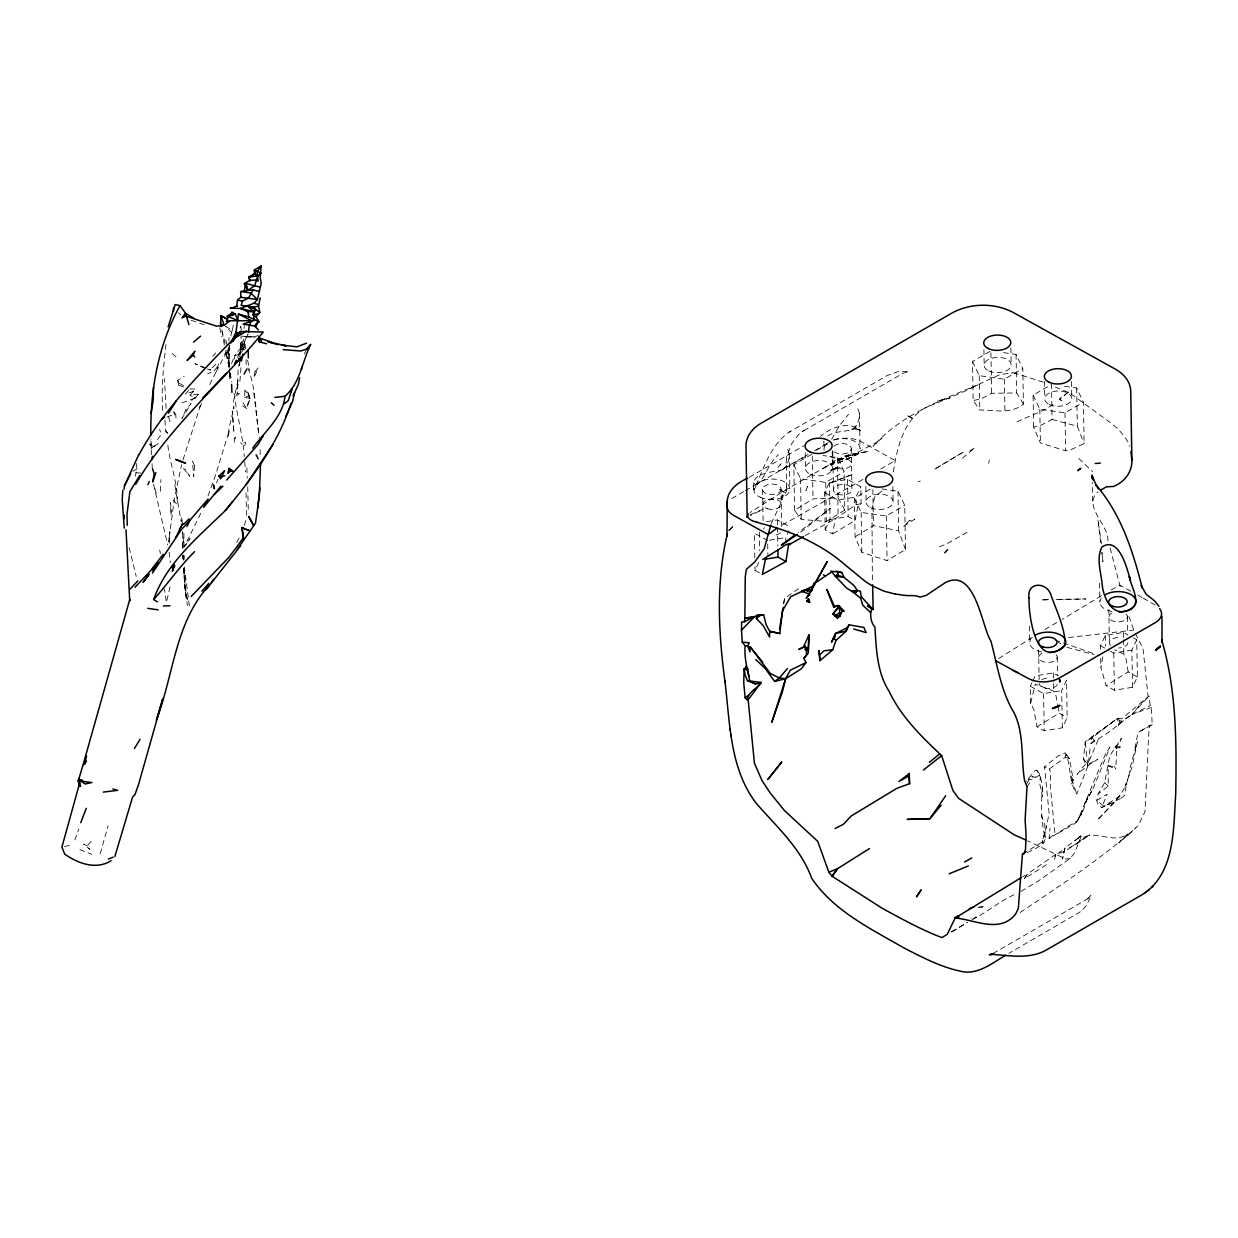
<?xml version="1.0" encoding="UTF-8"?>
<svg xmlns="http://www.w3.org/2000/svg" width="1238" height="1238" viewBox="0 0 1238 1238"><rect width="100%" height="100%" fill="white"/><g stroke="black" fill="none" stroke-linecap="round" stroke-linejoin="round"><path stroke-width="0.75" stroke-dasharray="5 3.75" d="M182.744 546.639L182.682 532.17M1036.686 770.16L1040.106 774.74L1042.381 787.244L1042.334 796.328L1039.827 783.964L1040.338 776.969L1036.686 770.16L1034.813 770.841L1025.729 781.812M184.369 566.88L184.508 587.029L187.464 605.552M234.524 359.02L234.555 355.817L244.505 343.05L245.403 346.779L241.271 352.428M248.234 509.329L247.739 485.497M872.372 579.864L871.985 509.87L874.585 497.134L883.7 489.366M229.076 345.046L229.03 366.448M239.46 360.103L239.352 367.206L239.832 363.415M183.781 558.555L183.843 555.119M246.47 515.348L245.944 489.211M249.271 398.156L250.308 398.141L244.613 397.661L244.861 390.279L247.646 391.688L250.308 398.141L246.702 408.432L242.927 406.172L242.741 402.396L246.702 408.432L249.271 398.156L247.646 391.688M160.46 491.223L160.894 479.617M228.473 349.472L228.829 362.796L229.494 345.634L228.721 351.422L230.191 342.849M1027.432 852.502C1033.715 849.454 1045.816 844.95 1045.12 837.584C1040.972 821.212 1041.127 804.112 1042.381 787.244M228.875 340.976L229.045 337.587M753.818 488.731C749.965 471.895 771.986 472.73 782.416 469.775L808.429 454.779M246.161 359.577L245.929 363.245C256.576 386.148 255.276 412.997 259.346 437.679M1121.102 798.247L1124.63 795.214L1126.58 783.159L1125.497 784.938L1125.419 785.929L1132.259 766.322L1137.397 741.825L1129.783 768.674C1128.762 790.803 1111.6 805.195 1097.348 820.036L1120.065 795.926L1121.102 798.247L1101.572 807.718L1097.441 803.168L1096.791 800.321L1098.199 793.852L1104.652 782.617L1109.759 755.845L1121.396 738.39L1119.059 744.348L1115.469 746.359L1116.877 747.133L1116.057 764.202L1114.432 766.601L1108.103 765.688L1108.273 786.13L1098.199 793.852M239.909 381.258L240.992 367.671M1091.993 790.881L1084.07 805.025L1093.804 786.888L1109.944 747.179L1105.488 753.973L1077.694 820.376L1049.112 838.637L1049.963 828.237M244.01 328.488L244.381 324.65M237.154 393.514L239.429 393.498L235.282 397.197L237.154 393.514L238.036 384.322M165.969 344.535C163.462 367.021 160.986 389.305 162.859 412.022M1083.513 758.848L1087.66 764.434L1097.936 759.219L1088.109 765.424L1085.494 764.109L1083.513 758.848L1085.215 741.763L1117.589 718.334L1121.643 718.829L1149.112 695.911L1150.195 705.614L1151.402 707.424L1152.191 724.818L1138.062 732.277L1134.89 748.681M230.902 335.668L232.28 330.237L225.626 326.43L231.258 332.078M241.627 341.58L240.218 345.588L240.435 353.186L241.085 336.844M787.678 449.425C791.299 455.213 788.018 465.921 782.416 469.775M857.872 408.896C861.323 414.575 858.476 425.253 852.812 429.137C844.641 432.325 834.876 430.623 827.541 436.225M183.889 533.129L183.998 546.531L182.419 531.365M169.266 543.374L169.792 531.644L168.678 541.718L174.31 499.27L181.537 464.823M1080.635 836.006L1078.932 837.321L1080.774 835.913L1084.256 836.934C1097.704 831.008 1113.921 843.852 1127.385 834.103L1128.948 834.288L1138.356 825.39L1144.995 811.617L1148.941 730.389L1149.994 725.53L1152.191 724.818M1130.449 715.409L1108.49 732.463L1090.895 743.589L1091.839 737.136L1117.589 718.334L1119.926 720.965L1121.953 720.887L1132.043 714.372L1150.195 705.614M229.247 347.398L228.272 354.47L227.158 352.041L228.334 348.837M988.76 463.399L989.208 460.196M783.747 603.819L784.505 598.418L797.876 589.087L800.584 588.948M861.106 503.804L856.092 504.64L835.279 518.737L832.601 533.949L825.204 529.849L824.585 492.647L829.445 482.34L847.55 479.385L860.812 486.751L861.106 503.804L857.81 506.28L855.071 520.409L832.601 533.949M136.18 463.322L137 468.877L135.221 476.259M1090.044 748.882L1088.109 765.424L1076.781 794.1C1068.471 781.828 1071.52 766.152 1065.345 752.859L1058.242 755.876L1044.547 766.833L1049.097 813.026L1046.714 825.901L1041.994 842.18L1025.683 852.131M893.341 471.74C897.024 449.023 902.765 421.585 923.966 408.555C941.901 400.462 960.193 394.024 977.772 384.925C940.246 400.168 900.846 415.318 872.991 446.253L881.967 438.02L876.736 442.446L851.636 455.46L857.547 453.325L843.217 456.76L785.341 490.124L750.027 512.563M169.993 586.843L166.434 602.411L164.36 588.979M240.435 353.186L241.936 344.164L239.801 356.559M783.608 603.773L784.505 598.418L787.6 597.567M1133.435 637.957L1136.747 639.798L1137.366 676.985L1132.522 687.291L1114.401 690.247L1106.138 685.666L1100.876 667.39L1102.795 656.821L1097.502 654.948M1107.917 540.944C1109 524.742 1082.012 506.125 1098.106 491.687M233.332 325.161L232.28 330.237M1065.067 847.829L1062.483 859.079L1065.067 847.829L1081.269 836.006L1074.739 852.611L1070.174 858.445L1038.45 880.868L1020.623 891.623M183.719 386.921L178.52 385.25L178.999 383.161L177.715 380.283L184.199 376.337M1062.328 727.82L1061.693 690.634L1066.552 680.312L1067.187 717.514L1062.328 727.82L1044.207 730.776L1036.995 726.783L1033.947 709.838L1030.604 703.37L1035.308 684.088L1053.6 691.129L1056.014 695.864L1057.639 704.608M209.748 384.538L216.108 371.74L218.863 363.399L215.118 364.668L212.008 368.104M1042.551 841.206L1043.495 842.908L1042.551 841.206L1046.714 825.901M100.263 853.663L108.031 825.792M245.403 346.779L242.787 349.147L244.505 343.05L238.81 353.882L248.033 333.997L246.842 336.628L243.607 336.38M1042.845 842.892L1044.083 842.691L1041.994 842.18L1043.015 842.289M786.594 486.828L786.687 490.774L785.078 493.266L778.609 488.793L785.975 492.879L783.066 496.02L781.905 501.081L771.305 523.349M183.023 459.762L200.51 405.306L199.024 408.231L201.717 403.356M244.366 525.407L246.393 518.521M224.759 354.718L226.353 349.673M240.079 361.527L238.145 367.578L237.588 385.714L237.077 388.732L237.913 380.716L233.363 402.164L233.765 408.664L233.92 407.395L228.968 428.394L228.21 436.952L229.339 430.329L214.963 477.017L207.674 496.856M1087.506 797.674L1082.925 811.339L1076.224 822.62L1057.639 833.545M1090.895 743.589L1094.299 740.324L1098.199 739.69L1087.66 764.434L1085.215 741.763L1091.56 738.158L1117.589 718.334L1118.471 725.189L1119.926 720.965M74.884 839.968L78.83 828.872M1026.658 783.979L1030.109 777.449L1028.36 779.29L1031.873 779.785L1040.106 774.74M231.568 363.601L234.555 355.817L240.234 353.851M1071.613 784.01L1073.238 780.126L1069.508 758.724L1065.345 752.859L1065.701 757.052L1049.159 769.092L1044.547 766.833M200.742 513.368L184.957 545.509M216.48 482.944L218.027 479.431M759.42 572.807L755.025 570.378L759.064 561.789M785.851 542.786L785.774 537.586L789.008 530.7M825.204 529.849L830.064 519.542L829.445 482.34M856.092 504.64L855.953 497.057L860.812 486.751M1030.604 703.37L1030.325 686.223L1031.935 682.788M1032.755 681.07L1035.185 675.917L1053.29 672.961L1058.273 675.716M1100.582 649.316L1100.52 645.694L1105.364 635.388L1123.485 632.432L1126.797 634.274M1132.522 687.291L1131.888 650.105L1136.747 639.798M216.108 371.74L229.695 346.501M238.81 355.089L240.451 351.669M304.3 353.929L306.42 349.766M236.706 542.461L240.203 535.667M831.673 439.273L839.596 425.439L848.556 414.204M1114.958 747.21L1116.583 748.464L1116.877 747.133M242.787 349.147L245.898 343.591L237.402 357.318M729.228 529.632L728.826 530.297L733.732 525.933L728.811 530.437L731.194 527.744M1046.42 864.697L1024.383 878.717L1027.602 873.811L1055.612 854.437L1064.99 851.264L1089.626 834.752M786.61 487.71L786.378 456.884L792.041 443.158L798.355 434.848L804.406 430.128L801.497 432.016L902.75 373.427L909.063 371.431L897.906 371.694L887.275 375.485L789.179 432.124C769.943 445.371 763.459 469.635 753.927 489.66L757.687 483.919L756.728 484.832C766.013 476.707 768.674 462.919 778.362 454.717M1024.383 878.717L1027.602 873.811L1022.665 876.783M157.566 439.567L161.234 434.244L159.625 429.261M1027.014 786.842L1031.873 779.785M184.153 547.057L190.064 538.515L185.174 545.618M1125.93 784.072L1126.58 783.159M1020.205 912.468C1056.989 887.785 1094.346 863.149 1128.189 834.629M856.294 425.965L852.812 429.137L854.839 428.193L853.446 428.75L859.358 429.725L857.191 428.704L860.689 430.607C848.138 420.363 831.41 427.373 820.361 436.256M198.219 394.318L195.372 398.094L191.766 400.261L198.219 394.318L190.033 395.077L195.619 389.088L189.801 388.918L193.252 391.456L185.437 394.133L188.718 390.218M1118.471 725.189L1121.953 720.887L1121.643 718.829M1085.494 764.109L1077.168 774.261L1088.109 765.424M217.346 366.928L213.524 371.555L207.659 373.659M1151.402 707.424L1132.043 714.372L1143.479 700.816M87.279 845.91L83.58 844.053L89.755 849.33L87.279 845.91L93.082 839.07M777.975 467.422L782.122 462.594L780.017 465.055M729.182 529.957L733.732 525.933M1132.043 714.372L1149.112 695.911M758.832 483.284L757.099 484.398L760.271 481.768M212.642 356.188L215.783 352.892M1127.385 834.103L1118.781 843.001L1135.834 827.897M1127.369 835.758L1128.948 834.288M962.468 458.199L975.064 447.645L969.091 451.282M1069.462 847.566L1076.24 844.223L1084.256 836.934M1049.112 838.637L1054.977 833.545L1050.319 786.409L1050.397 771.336L1049.159 769.092M800.615 532.247L830.744 508.122L798.324 532.417M1074.878 840.648L1080.774 835.913M1068.425 392.09L1059.295 399.286L1063.148 401.174L1059.295 399.286L1068.425 392.09L1109.434 421.926L1118.44 429.215L1125.172 437.618A49.272 41.086 -3.4 0 1 1126.363 439.366A48.267 37.279 1.1 0 1 1128.669 443.421L1129.505 446.113M1076.24 844.223L1089.223 835.108M881.827 488.902L897.999 491.176L904.746 505.336L905.489 549.486L887.073 560.597L861.834 552.303L855.071 536.828L854.421 498.28L872.836 487.648M1057.67 853.508L1064.726 848.68M998.633 658.585L1032.879 637.013M1036.995 726.783L1059.233 713.103L1067.187 717.514M151.206 448.249L158.495 443.514L151.206 448.249L150.943 438.995M1120.065 795.926L1101.572 807.718L1107.236 794.115L1096.791 800.321L1103.012 805.629L1111.461 803.586M844.78 510.01L838.08 497.893L812.995 498.899L794.579 510.288L801.234 519.48L826.365 521.477L844.78 510.01L844.13 471.724L837.399 457.549L823.022 455.538M1137.366 676.985L1128.174 671.878L1106.138 685.666M1044.887 629.446L1060.749 620.238M1140.925 730.946L1150.35 725.019M952.084 931.719L967.172 922.542M972.093 919.648C987.831 911.88 1001.155 899.902 1017.404 893.294M905.489 549.486L898.664 530.793L873.486 525.639L855.071 536.828M258.386 335.018L255.152 336.999L242.431 337.015M951.604 931.905L967.389 922.434M973.408 918.782L976.411 916.956L971.041 918.209M132.93 471.338L137 468.877M1101.371 595.757L1062.374 619.325M1111.12 589.953L1119.926 585.172L1131.223 591.439M862.963 479.446L779.816 526.444M880.729 469.001L895.182 460.505L861.354 441.749A22.563 12.767 -1 0 0 832.462 440.635M816.337 450.214L827.402 443.808L824.74 443.823L823.874 441.455L824.013 448.218M749.392 477.218L803.849 445.788M743.636 491.656L733.732 497.366A22.563 12.767 -1 0 0 731.194 499.1M745.276 490.697L807.996 454.485M814.589 450.678L827.789 443.065M794.579 510.288L793.806 464.668L812.236 454.021M1003.492 352.629L1016.058 354.408L1022.805 368.568L1023.408 404.145C1010.564 414.513 994.733 409.964 979.8 410.041L973.145 400.508L972.48 361.511L990.911 350.865M793.806 464.668L800.553 478.827L825.715 482.356L844.13 471.724M972.48 361.511L979.227 375.671L1004.389 379.199L1022.805 368.568M1033.637 427.095L1033.096 395.123L1051.511 384.492L1052.099 419.434L1041.297 425.067L1033.637 427.095L1040.4 442.956L1065.624 450.787L1070.839 449.688L1084.117 443.606L1083.42 402.18L1076.673 388.02L1062.297 386.008M854.421 498.28L861.168 512.439L886.315 515.967L904.746 505.336M1033.096 395.123L1039.827 409.283L1064.99 412.811L1083.42 402.18M993.077 953.477L1088.79 898.215L1086.933 899.453L1091.452 894.718L1086.577 905.318L1081.114 911.354L1008.831 953.353M789.179 432.124L790.401 431.428M967.095 532.34L946.73 543.884L938.017 547.366M750.166 514.668L762.918 509.329L750.336 515.72M805.211 535.621L835.279 518.737M951.48 931.874L954.838 930.001M1023.408 404.145L1016.708 392.941L991.623 393.297L981.115 398.946L973.145 400.508M1052.904 404.486C1041.375 412.579 1028.128 416.107 1015.825 422.468M970.793 387.958L1000.087 374.557L1012.653 372.901M244.613 397.661L249.395 395.34L244.861 390.279M851.651 429.632L853.245 428.921M785.078 493.266L785.975 492.879M757.656 484.104L755.443 484.662L753.679 482.758M166.913 417.067L175.719 413.724L176.013 418.289L173.707 411.712L175.719 413.724M182.156 402.783L195.372 398.094L190.033 395.077M1125.497 784.938L1126.735 784.505M836.764 467.979L829.445 470.672L839.565 467.299M835.867 468.072L829.445 470.672L839.457 468.01M1116.181 748.417L1120.204 747.087L1119.059 744.348M835.82 468.397L832.447 469.279L836.733 468.119M918.147 481.69L920.391 481.056M64.515 846.544L70.891 844.981M824.585 492.647L837.847 500.013L855.953 497.057M766.492 521.693L777.371 519.914L790.618 527.264M830.064 519.542L848.185 516.586L855.071 520.409M769.463 540.232L785.774 537.586M1110.455 651.219L1113.767 653.06L1131.888 650.105M1030.325 686.223L1043.588 693.574L1061.693 690.634M1070.174 858.445L1065.856 859.11L1027.617 840.85M978.035 907.64L984.953 906.758L979.568 906.773M1068.611 637.508L1133.699 630.096M1048.586 599.641L1041.019 599.919L1048.509 599.765M1056.153 599.362L1085.943 598.975L1055.999 599.61M244.056 442.678L245.851 442.631L244.459 446.253L240.776 442.724M140.761 473.086L133.178 472.467M246.842 336.628L255.152 336.999L238.934 335.993M1035.618 777.124L1031.811 776.752L1034.891 777.154M243.252 349.611L244.985 349.859M1115.469 746.359L1120.204 747.087M1052.099 419.434L1077.323 426.228L1084.117 443.606M1066.955 647.304L1093.881 654.608M207.334 368.955L210.831 369.961L207.319 368.568M1068.054 392.291L1054.699 386.767M191.225 320.317L206.39 325.486M1128.174 671.878L1125.93 658.245L1123.856 654.283L1114.804 649.78M1055.085 640.046L1095.738 654.329M79.913 849.624L91.829 854.344M205.554 367.856L194.985 363.678L203.821 367.949M1043.294 382.186L1014.804 373.118M912.514 418.104L906.231 415.117L912.05 418.351M149.225 444.488L156.236 447.537M1065.701 757.052L1069.508 758.724M1108.103 765.688L1115.964 769.278L1114.432 766.601M178.999 383.161L185.607 386.782M1137.676 595.014L1142.953 598.062A39.245 22.207 -0.9 0 0 1145.552 599.672M1100.52 645.694L1108.799 650.306M767.653 540.526L754.391 533.176L754.824 559.22M1155.162 605.057L1140.894 596.793M1057.871 642.042L1060.904 643.791M172.19 353.511L178.551 359.035M1078.793 458.462L1092.566 471.632M1104.652 782.617L1108.273 786.13M178.442 312.61L180.918 315.025M173.305 499.966L177.034 504.64C178.814 484.646 169.792 464.56 167.764 444.349M183.534 468.413L189.6 476.228L185.514 468.985M1091.839 737.136L1094.299 740.324M1044.238 835.696L1045.646 837.631M167.672 433.269L165.675 430.499L164.793 418.521M167.548 433.145L165.675 430.499L166.465 435.699M1073.238 780.126L1070.684 775.715L1076.781 794.1M227.158 352.041L228.736 354.857M258.216 459.515L254.78 453.247L257.272 455.661L258.479 459.267M1135.308 633.423L1143.014 648.464L1148.059 696.174M1133.59 629.415L1127.849 613.708M1041.235 814.96L1044.795 824.709L1045.12 837.584M168.538 416.989L170.225 422.003M1110.161 548.094L1120.73 588.715M156.267 493.157L153.636 484.553L167.718 545.045M225.177 343.313L221.153 327.637M225.734 339.939L227.003 344.721M129.201 547.676L136.211 576.335M243.298 339.026L245.789 348.946M182.574 555.413L183.75 560.272M229.123 367.268L225.718 351.793M247.615 360.304L249.767 370.441M241.395 330.066L240.636 326.476L241.101 329.819M228.906 366.974L225.904 350.091M174.852 485.048L181.166 521.802M1057.948 706.31L1059.233 713.103M230.144 372.793L231.862 381.985M224.279 345.046L221.772 328.689M219.807 327.714L221.401 336.643M233.997 393.328C236.737 414.606 242.942 435.188 244.257 456.59M189.399 605.908L184.555 568.846M159.748 550.074L160.336 553.587M177.715 380.283L178.52 385.25M786.687 490.774L786.641 490.449A14.856 2.476 -28.8 0 0 785.341 490.124M185.87 590.743L184.183 567.267M229.262 368.661L230.485 378.07L229.989 372.39M183.92 568.737L184.632 574.262M253.805 392.848L258.494 431.985M182.249 522.575L181.599 517.205L181.862 520.78M1100.644 542.646L1097.936 519.728L1101.464 543.668M1101.774 552.21L1102.919 561.758L1102.191 552.721M169.173 552.148L170.38 562.64M166.109 408.447L164.391 378.519M186.118 597.165L183.518 569.511M229.355 364.839L228.86 359.159L229.726 379.246L229.432 373.752M183.472 567.963L184.772 585.156L187.588 601.374L184.772 585.156L183.564 568.412M244.753 461.728L245.511 471.879M151.407 454.717L150.881 438.809M152.042 463.708L152.243 467.546M246.857 467.67L247.275 478.147M260.057 449.626L260.382 458.106M183.069 559.236L182.976 555.63L183.085 559.189M1092.674 501.173L1092.349 482.356M182.853 548.233L182.744 542.755L182.822 548.078M859.451 413.244L860.054 448.326M789.256 453.773L789.859 488.84M786.176 462.145L786.192 463.306M1127.447 616.601L1127.756 635.202M1123.485 632.432L1123.578 637.895M1123.609 639.721L1123.856 654.283M1113.767 653.06L1114.401 690.247M1108.815 609.375L1109.387 642.847M1105.364 635.388L1105.549 646.128M1099.576 583.175L1099.901 602.256M1100.721 658.353L1100.876 667.39M1076.673 388.02L1077.323 426.228M1071.504 381.536L1071.783 398.28M1064.99 412.811L1065.624 450.787M1057.252 657.13L1057.562 675.731M1053.29 672.961L1053.445 682.045M1053.476 683.871L1053.6 691.129M1044.485 381.397L1044.764 398.141M1039.827 409.283L1040.4 442.956M1043.588 693.574L1044.207 730.776M1038.62 649.904L1039.131 679.662M1029.428 625.979L1029.707 642.785M1016.058 354.408L1016.708 392.941M1010.889 347.924L1011.167 364.653M1004.389 379.199L1004.931 411.62M990.942 352.799L991.623 393.297M983.916 349.642L984.164 364.529M979.227 375.671L979.8 410.041M897.999 491.176L898.664 530.793M892.861 486.549L893.109 501.436M886.315 515.967L887.073 560.597M872.867 489.552L873.486 525.639M865.842 486.41L866.105 501.297M861.168 512.439L861.834 552.303M851.264 448.682L851.945 489.598A9.254 5.231 -1 0 1 838.08 494.287A9.254 5.231 -1 0 1 838.08 485.219A9.254 5.231 -1 0 1 851.945 489.598M847.55 479.385L848.185 516.586M837.399 457.549L838.08 497.893M837.847 500.013L838.126 516.556M832.787 450.756L833.453 489.799M832.215 451.081L832.509 467.809M825.715 482.356L826.365 521.477M812.267 455.894L812.995 498.899M805.242 452.799L805.489 467.67M800.553 478.827L801.234 519.48M781.07 489.196A9.254 5.231 -1 0 1 767.189 493.9A9.254 5.231 -1 0 1 767.189 484.832A9.254 5.231 -1 0 1 781.07 489.196L781.689 526.398M777.371 519.914L777.464 525.5M777.495 527.357L777.804 545.958M767.715 543.993L767.916 556.094M762.577 489.412L763.103 521.028M759.405 532.17L759.714 550.771M754.963 566.648L755.025 570.378M182.93 555.15L182.992 558.694M184.075 555.785L184.106 559.499M1012.73 372.824A50.696 21.711 -23.7 0 1 1014.881 373.04M833.994 446.253A9.254 5.231 -1 0 1 848.556 444.999A9.254 5.231 -1 0 1 846.637 453.263A9.254 5.231 -1 0 1 833.081 450.245M833.654 439.83A18.044 10.213 -1 0 1 857.253 443.127A18.044 10.213 -1 0 1 852.936 456.791A18.044 10.213 -1 0 1 828.624 455.785M824.106 450.276A18.044 10.213 -1 0 1 828.021 442.492M1056.014 654.531A9.254 5.231 -1 0 1 1052.625 661.711A9.254 5.231 -1 0 1 1039.982 659.947A9.254 5.231 -1 0 1 1043.371 652.751M1041.762 652.055A18.044 10.213 -1 0 1 1031.006 638.746M1126.209 614.002A9.254 5.231 -1 0 1 1123.5 620.934A9.254 5.231 -1 0 1 1111.105 620.161A9.254 5.231 -1 0 1 1111.647 613.089M1111.956 611.541A18.044 10.213 -1 0 1 1101.201 598.217M1127.88 642.646A9.254 5.231 -1 0 1 1118.626 647.985M1110.625 645.462A9.254 5.231 -1 0 1 1111.291 639.644A9.254 5.231 -1 0 1 1121.024 637.663M780.513 532.742A9.254 5.231 -1 0 1 772.512 535.466M763.567 528.966A9.254 5.231 -1 0 1 764.496 527.697M1057.376 684.521A9.254 5.231 -1 0 1 1047.224 688.483A9.254 5.231 -1 0 1 1039.193 683.376M1041.901 679.647A9.254 5.231 -1 0 1 1048.431 678.037M1055.612 854.437L1054.497 859.884L1055.612 854.437M194.567 465.736L193.67 476.754L192.478 461.325L194.567 465.736M171.494 509.948L170.983 515.565L170.349 502.628L171.494 509.948M242.725 340.976L241.472 349.255L242.725 340.976M255.013 371.663L253.867 377.884L258.324 367.81L255.013 371.663M235.235 437.324L234.292 442.415L233.58 439.629L235.235 437.324M782.571 494.921L780.729 500.616L782.571 494.921M1082.445 810.921L1080.913 815.579L1076.224 822.62L1082.445 810.921M807.594 486.41L805.892 490.712L807.594 486.41M185.979 409.577L181.909 418.537L191.116 403.542L185.979 409.577M909.265 520.749L903.322 526.537L914.928 519.032L909.265 520.749M963.319 452.102L934.009 469.527L963.319 452.102M828.64 465.132L821.723 469.156L852.332 454.238L828.64 465.132M858.739 453.572L836.362 463.941L858.739 453.572M851.992 474.572L828.377 483.764L851.992 474.572M849.175 454.454L843.217 456.76L868.581 451.328L849.175 454.454M944.145 399.518L936.686 401.298L949.747 398.203L944.145 399.518M855.21 428.286L853.88 428.41L856.278 428.534L855.133 428.348M233.843 431.505L232.249 411.031L233.843 431.505M1049.251 404.486A13.541 7.66 -1 0 0 1071.504 400.06A13.541 7.66 -1 0 0 1054.002 391.425A13.541 7.66 -1 0 0 1049.251 404.486M870.577 507.642A13.541 7.66 -1 0 0 892.83 503.201A13.541 7.66 -1 0 0 875.328 494.581A13.541 7.66 -1 0 0 870.577 507.642M988.651 370.858A13.541 7.66 -1 0 0 1010.904 366.433A13.541 7.66 -1 0 0 993.387 357.813A13.541 7.66 -1 0 0 988.651 370.858M809.977 474.015A13.541 7.66 -1 0 0 832.23 469.589A13.541 7.66 -1 0 0 814.712 460.969A13.541 7.66 -1 0 0 809.977 474.015M837.631 468.243A9.254 5.231 -1 0 0 851.512 463.554A9.254 5.231 -1 0 0 837.631 459.174A9.254 5.231 -1 0 0 837.631 468.243M767.452 508.772A9.254 5.231 -1 0 0 781.317 504.083A9.254 5.231 -1 0 0 767.452 499.703A9.254 5.231 -1 0 0 767.452 508.772M760.178 497.243A18.044 10.213 -1 0 0 789.581 490.913A18.044 10.213 -1 0 0 765.703 479.771A18.044 10.213 -1 0 0 760.178 497.243"/><path stroke-width="1.5" d="M259.423 291.394L253.125 289.971L247.925 290.296L244.165 283.641L249.782 280.299L255.724 280.036L258.123 281.057L257.643 276.089L254.502 273.815L254.347 269.977L261.125 266.046L260.181 277.745L261.249 283.239L257.442 299.503L253.976 303.233L240.543 308.479L230.144 308.107L232.079 308.014M805.334 646.251L798.742 649.455L805.334 646.251L806.48 650.708L806.495 654.871L803.926 658.353L805.969 662.624L801.466 668.752L785.635 678.703L779.352 677.96L770.361 673.518L750.027 646.669L749.98 651.915L747.644 646.05L749.207 642.754L742.289 642.151L741.469 630.173L754.731 616.493M839.813 616.23L839.24 606.233L833.066 613.847L834.83 615.812L839.813 616.23L842.242 611.247L839.24 606.233L833.066 613.847L837.337 618.443L839.813 616.23L833.066 613.847M124.079 518.768L124.125 515.008M150.835 435.296C150.169 390.62 158.046 344.938 180.036 305.585L175.192 304.579L168.151 326.863M260.568 463.198L259.299 496.484L255.477 523.179L237.17 549.502M742.289 642.151L745.168 645.818C744.023 658.198 747.551 669.433 749.841 681.24L755.629 683.964L761.184 682.494L748.154 699.795L754.437 763.181L762.113 780.76L770.191 792.924L784.335 810.426L817.73 841.376L828.872 872.295L832.261 876.349L882.57 908.506C901.682 918.859 921.474 929.877 941.917 937.584L947.225 934.396L955.132 918.008L1021.025 877.773M153.497 387.107L153.218 399.92L151.144 413.213M808.925 634.97L808.321 648.944L804.994 649.3L806.48 650.708L808.321 648.944L803.818 646.236L808.925 634.97L808.321 653.014L803.926 658.353M122.81 490.294L122.237 499.595L124.233 528.1M748.464 513.956L747.179 517.314L745.988 445.726C746.034 436.039 752.905 427.915 760.983 423.303L952.409 312.781C970.731 303.001 993.959 302.706 1012.483 312.084L1115.577 369.264C1123.671 373.721 1130.619 381.722 1130.743 391.363L1131.872 460.18C1132.321 472.08 1124.212 482.34 1113.38 486.488L1106.54 486.797L1100.783 490M252.722 448.171C264.359 431.985 282.821 416.958 284.988 396.253C300.23 383.192 302.211 361.434 310.738 344.334L307.132 348.389M257.303 319.899L259.021 321.818L255.987 316.804L259.81 312.394L255.632 309.608L253.558 311.574L253.171 314.653L254.533 320.286L243.112 324.108L254.641 326.012L259.021 321.818L248.792 316.974L238.485 314.019L235.932 332.388L237.139 335.869L235.174 337.015L240.528 331.444L263.245 332.063C221.679 383.3 169.389 426.522 135.731 484.166M220.844 325.919L220.766 315.644L227.452 319.203L220.766 315.644L223.645 323.598M257.674 508.245L259.872 487.973M757.037 614.868L763.66 614.946L766.136 624.788L769.68 631.303L769.587 637.028L763.212 625.67L756.403 618.505L756.65 615.797M1025.683 852.131L1022.418 854.112L1018.301 908.537L1015.47 914.34C1000.227 932.787 977.246 920.964 958.583 918.41L955.132 918.008M779.801 633.516L769.68 631.303L779.801 633.516L782.416 610.922L790.68 596.731L813.552 585.853L827.263 561.448L811.292 590.541L806.836 591.021L812.391 589.319L806.217 598.372L809.343 594.101L801.667 591.176M240.837 297.29L240.667 291.549L250.68 292.957L257.442 299.503L240.837 297.29L237.479 300.076L236.69 306.297L237.448 305.662L233.425 307.426M124.048 489.196L124.496 485.698L138.656 454.872M783.252 607.425L779.507 629.183M765.749 557.765L762.345 574.447L785.929 561.51L788.498 544.999C794.997 541.486 783.406 544.983 782.726 546.902L762.732 559.468M727.016 536.209L727.201 501.947C727.449 490.171 737.91 482.449 747.737 478.178M748.99 676.304L747.303 669.773L745.044 668.628L745.88 666.183M908.909 775.994L909.311 773.487L898.958 781.488L908.909 775.994L909.574 783.7L896.838 788.358L851.063 816.09L843.403 824.276L835.108 828.516M245.078 286.195L244.288 291.085L247.925 290.296L254.626 285.854L260.243 286.984M79.727 782.818L61.9 847.132L64.763 854.158C78.071 863.567 96.146 870.128 111.126 860.72M853.647 628.966L866.12 632.618L863.954 627.465L849.129 624.85L846.823 627.929L846.204 631.179L835.96 640.386L832.71 649.78L820.067 660.612L818.906 650.646L820.067 660.612M770.856 524.958L764.217 548.759L754.809 561.913L746.421 569.263L745.261 576.691L744.843 618.381L744.487 621.755L741.624 622.049L741.469 630.173M299.642 377.822L298.281 384.678L293.035 396.005M260.228 297.894L258.525 306.219L259.81 312.394M813.552 585.853L814.295 582.51M151.732 459.561L152.475 456.249M871.784 608.462C869.68 614.713 870.624 622.095 874.879 627.171C876.427 649.254 876.829 672.249 889.286 691.593C901.016 716.678 922.14 737.291 941.654 755.613L952.904 790.525L958.645 798.371L1014.201 834.814L1025.869 839.998M301.376 369.481L302.087 366.278M241.395 360.97L242.958 354.022M86.552 756.031L84.633 764.233L86.443 761.153M294.644 392.663L292.447 401.979L285.576 416.819M835.96 640.386L834.319 638.885L835.65 633.438L846.823 627.929M82.807 765.78L129.804 599.316L129.727 601.018L126.013 529.756M248.451 332.434L249.256 325.548L251.5 320.719L238.485 314.019M229.2 468.366L227.807 473.442L230.299 471.26L233.193 471.322L229.2 468.366L230.299 471.26M291.085 403.093C278.132 443.529 252.227 478.208 225.378 510.505C198.266 537.075 166.681 562.516 153.682 599.501L157.412 601.885M837.956 607.193L838.42 605.521L844.285 611.108L842.242 611.247L838.42 605.521L833.716 607.053L826.876 589.551L834.536 606.419M813.459 584.429L811.896 589.69L808.507 593.977L809.698 595.37L809.343 594.101M78.845 779.971L85.252 783.979L91.875 782.555L83.565 781.472L81.228 779.631L78.288 780.776L78.845 779.971L80.625 786.362L79.155 785.882L78.288 780.776L82.683 766.105M253.125 289.971L248.467 298.033L242.462 301.128L241.178 305.368L253.821 307.039L258.525 306.219L258.262 304.517L253.976 303.233M114.886 856.51L132.636 796.823L134.88 794.858L138.455 784.815L162.751 698.975L156.313 720.454M156.87 718.69C173.722 674.106 175.409 621.801 209.16 585.419M727.325 533.934C715.858 582.293 718.396 633.191 725.05 682.123M230.81 343.05L235.932 332.388L241.116 333.084M155.833 472.622L152.707 482L154.224 473.984L152.444 468.614M292.091 389.243L288.191 400.741L284.446 403.743M174.481 565.255L172.392 571.089L174.481 565.255L171.711 567.592L174.821 566.385M748.154 699.795C744.889 695.137 758.662 686.796 761.184 682.494L747.489 680.683L745.044 674.849L744.348 668.953M80.733 822.713L86.289 808.306M78.288 780.776L79.449 778.006M257.256 323.18L255.848 326.538L254.641 326.012L256.854 323.01M193.19 355.198L194.892 351.205L187.093 360.49L193.19 355.198L194.784 357.055M147.879 484.708L149.272 481.551M806.48 650.708L807.718 648.929M835.65 633.438L831.611 642.073L835.65 633.438L846.204 631.179L849.129 624.85M234.74 363.632L236.381 360.212M255.987 316.804L253.171 314.653L255.632 309.608L253.821 307.039M186.845 526.506L189.878 520.347L208.092 499.053L203.605 507.363L220.89 486.194M175.734 537.555L182.713 523.535L179.495 529.554M124.496 485.698L130.686 473.845M244.134 374.124L246.873 368.955M957.578 918.008L958.846 915.64L955.024 917.668M138.996 454.656C164.654 407.364 203.899 370.038 240.528 331.444M263.4 435.513L257.906 444.705L226.678 480.019M272.994 444.38L245.944 484.925M134.416 748.557L140.049 739.272M1160.037 646.917L1155.472 650.151L1160.393 646.313M139.724 475.624L129.897 491.532L126.972 514.42L127.266 525.299M168.538 413.121L176.369 400.679M232.698 341.781L236.706 335.513M152.46 573.07L181.011 530.127L189.878 520.347M945.677 795.755L929.862 818.767L907.392 819.386L929.862 818.767L941.081 805.242M832.261 876.349L837.569 868.643L869.463 848.572M261.125 266.046L257.164 271.633L257.643 276.089L254.626 285.854L246.068 283.285L247.925 290.296L240.667 291.549M246.424 529.632L250.107 530.839L241.998 527.589L243.112 538.159L235.499 548.62L228.736 557.533L191.178 596.484M211.327 582.448L213.478 579.492M152.15 570.749L158 562.733M240.683 545.633L205.926 589.861M147.895 575.933L143.02 582.402L149.411 574.107M832.137 875.808L837.569 868.643L828.872 872.295M163.23 554.299L149.488 571.941L134.973 587.276M153.682 599.501C167.764 583.841 179.572 566.54 194.552 551.684M957.887 918.317L958.754 917.219M225.378 510.505L232.574 501.483M990.756 954.529L992.071 954.08L989.317 954.746L993.897 954.189L991.158 954.297C1009.697 955.504 1029.908 959.651 1046.915 949.67L1142.643 894.409C1175.419 873.053 1173.299 828.686 1175.713 794.162C1176.595 742.8 1176.533 690.355 1161.878 640.665L1162.234 642.429L1161.987 639.798M806.681 601.235L808.569 599.022L809.745 602.148L806.681 601.235L809.745 602.148M787.399 668.582L779.352 677.96L774.663 681.442L765.316 668.613L755.861 659.606M201.902 591.238L208.742 583.377M944.795 552.844L947.612 549.672M812.391 589.319L811.292 590.541L810.302 589.319L802.038 590.758M202.583 398.172L226.399 373.195M129.773 589.412L137.805 580.901M1160.362 646.112L1158.01 648.526M831.008 570.873L835.526 576.475L838.265 573.689L835.526 576.475L846.807 588.236L853.353 592.213L857.346 590.572L860.425 591.238L861.168 596.608L873.1 609.591L872.635 584.738M941.654 755.613L923.347 770.113M183.626 524.339L189.12 518.815M1157.994 648.418L1159.96 646.437M214.159 494.674L222.933 486.163M819.912 654.747L823.997 650.77L832.71 649.78M218.94 476.026L224.604 470.703L220.658 478.858L218.94 476.026L222.206 476.661L224.774 475.748M747.938 669.17L745.709 668.381L746.622 668.133L747.938 669.17L747.303 669.773L745.044 668.628M221.045 326.584L223.505 324.325M1149.22 889.689L1145.196 892.784M1151.572 887.584L1153.089 886.238M807.3 649.857L808.321 648.944L804.994 648.016M193.546 342.152L200.556 336.163M756.403 618.505L759.467 615.905M929.351 762.314L938.868 754.515M251.5 320.719L229.943 320.735L224.295 325.315L216.542 326.167L185.623 316.03L181.971 317.98L185.514 313.214L180.036 305.585M250.447 277.033L254.502 273.815L248.853 276.91L249.999 281.088M816.415 582.169L832.493 571.368L841.809 572.575L843.976 577.31L854.034 585.574L857.346 590.572L853.74 592.043L851.249 590.851L857.346 590.572M795.229 534.739L781.348 545.153L797.411 534.398M746.947 699.795L745.137 697.737L748.665 695.261M834.83 615.812L839.844 612.624M776.628 528.425L768.179 534.537L733.732 515.426A22.563 12.767 -1 0 1 727.201 505.352M161.636 419.063L164.654 417.221M971.845 857.888L964.634 861.988M233.858 338.639L246.625 330.995M1005.535 955.256C991.901 963.381 976.782 975.915 959.62 971.01C940.044 966.708 922.093 957.206 904.344 948.184C871.057 928.949 833.7 911.044 811.679 878.253C800.785 848.138 776.768 826.891 756.325 803.385C729.461 768.427 730.08 722.342 724.849 680.621M788.498 544.999L803.539 536.549M231.506 313.694L226.894 316.154L237.99 320.503L235.328 314.158L231.846 312.038L231.026 314.591L235.328 314.158L228.566 316.371L226.322 321.71L229.943 320.735M1052.47 708.616L1059.743 705.412L1052.439 708.43M744.487 621.755L753.88 616.942L744.843 618.381M1053.399 708.476L1059.743 705.412L1056.339 707.084M802.116 591.872L807.331 589.443M949.144 873.78L968.333 865.966M969.369 908.754L974.182 906.804M108.387 859.095L113.2 857.176M805.969 662.624L790.308 670.16L785.635 678.703L771.738 722.388L782.493 691.531L785.635 678.703L774.663 681.442M833.716 607.053L838.42 605.521M1053.337 708.012L1056.741 706.867M308.587 348.42L300.648 351.019L283.208 349.611M745.493 668.505L746.622 668.133M235.932 361.79L240.234 360.506L240.234 357.178M306.529 343.174L296.919 346.841L281.985 345.123M253.171 314.653L259.036 313.647M744.719 618.211L763.66 614.946M765.316 559.174L777.99 557.115L785.929 561.51M103.28 792.103L117.734 790.324L112.844 788.962M274.851 397.413L284.988 396.253M833.128 639.009L834.319 638.885M1095.305 463.507L1100.319 463.074M870.515 612.485L862.685 605.088L860.673 598.202L852.812 591.95L855.984 592.6L853.74 592.043L855.953 592.538L855.721 591.779M253.558 311.574L240.543 308.479L247.987 311.759L253.558 311.574L247.12 305.6L255.632 309.608M163.354 605.908L170.008 605.831M745.168 645.818L747.644 646.05M835.526 576.475L843.976 577.31L837.012 575.005M744.564 668.845L745.415 668.938M281.444 345.139L286.226 345.82L268.197 341.781M147.724 608.338L158.124 609.854M895.538 594.147L884.087 591.222L873.363 586.348A47.462 32.528 11.5 0 1 863.288 579.802L845.198 564.946C821.026 543.792 791.051 531.102 760.194 523.256A47.678 20.21 -12.4 0 1 757.671 522.436A47.988 20.272 -14.2 0 1 756.867 522.096M237.479 300.076L242.462 301.128M261.667 340.992L258.804 337.618L259.33 341.874L266.572 343.762M836.269 571.089L841.809 572.575M268.367 341.967L278.241 344.69M1022.418 854.112L1024.043 853.787L1025.544 849.098L1026.085 835.232L1025.126 819.835L1027.014 786.842L1024.584 780.667C1020.855 758.275 1024.383 734.026 1014.216 713.026C1000.799 691.191 997.488 665.193 990.818 640.851C981.904 627.883 975.513 566.153 944.95 582.866L926.194 595.401L920.113 597.087L915.532 595.757A49.303 29.991 30.6 0 1 912.174 595.555A45.496 32.111 23.4 0 1 905.303 595.447A47.106 33.828 25.5 0 1 898.896 594.488A45.326 32.343 12.8 0 1 895.538 594.132M756.758 522.157L756.31 522.003A50.696 16.759 -16.2 0 1 751.466 520.3A49.18 17.131 -18.1 0 1 749.361 518.877L747.164 516.354M259.531 338.036L272.639 342.601M747.489 680.683L755.629 683.964M995.569 660.659L1028.144 678.393A22.145 12.535 -1 0 0 1059.388 678.006L1155.1 622.745A22.145 12.535 -1 0 0 1159.542 608.57M823.347 574.865L824.988 575.67M1013.272 670.485L1015.547 671.615A39.322 22.253 -1 0 1 1018.441 673.054M244.598 529.028L241.998 527.589L243.762 539.536L243.112 538.159M194.026 318.414L185.514 313.214L188.95 324.542M872.465 609.251L867.559 605.831L873.1 609.591M271.292 402.799L274.062 405.244M238.346 358.386L240.234 360.506M254.641 326.012L258.448 329.942M762.701 662.299L750.027 646.669M1159 606.341L1154.45 600.74L1146.001 594.101L1141.219 585.512L1142.287 588.096C1132.894 551.22 1121.288 514.358 1095.955 484.894L1098.4 488.824M1096.45 485.698L1092.071 475.887L1092.999 479.771L1092.086 475.052L1092.427 478.858L1092.241 476.63M255.554 273.273L254.347 269.977L261.11 273.149L257.643 276.089L248.853 276.91L249.782 280.299M745.137 697.737L743.744 682.602L744.1 668.675M1129.814 578.347C1126.812 567.283 1118.564 535.977 1101.928 546.979C1096.388 557.843 1100.505 570.579 1101.897 581.968C1102.718 595.989 1110.919 617.22 1128.607 610.427C1143.448 604.237 1130.758 587.152 1129.35 576.583L1130.464 580.653M214.499 488.53L213.431 484.863L214.143 488.608M220.24 322.514L220.998 325.594M808.569 599.022L809.358 602.457M1130.898 451.591L1131.872 460.18M247.987 311.759L248.792 316.974M730.033 728.873L730.234 730.374M730.838 734.738L731.039 736.177M231.599 384.353L231.908 392.415M259.175 336.612L259.33 341.874M909.311 773.487L909.574 783.7M777.866 549.672L777.99 557.115M248.219 350.617L248.296 357.921M173.475 307.798L173.506 311.295M1161.987 616.478L1161.987 642.073M1034.983 635.28A18.044 10.213 -1 0 1 1064.185 637.957A18.044 10.213 -1 0 1 1048.926 652.534M1105.178 594.751A18.044 10.213 -1 0 1 1134.379 597.428A18.044 10.213 -1 0 1 1119.121 612.005M727.201 501.947L727.201 504.206L727.139 502.009M1029.01 598.233C1028.592 617.499 1036.577 672.265 1065.16 644.859C1065.02 628.146 1056.927 611.51 1051.217 595.849C1047.503 581.473 1026.379 581.241 1029.01 598.233M920.995 890.107L916.6 896.714L920.995 890.107M781.611 762.144L767.885 779.398L781.611 762.144M1080.65 468.459L1077.865 470.533L1080.65 468.459M1158.273 648.217L1155.472 650.151L1158.288 648.279M185.468 463.198L175.796 459.499L185.468 463.198M251.221 520.858L248.714 516.54L253.573 525.361L251.221 520.858M1059.713 680.761L1059.589 679.399L1059.743 682.092L1059.713 680.761M809.606 451.7A13.541 7.66 -1 0 0 831.859 447.274A13.541 7.66 -1 0 0 814.341 438.654A13.541 7.66 -1 0 0 809.606 451.7M988.264 348.543A13.541 7.66 -1 0 0 1010.518 344.118A13.541 7.66 -1 0 0 993.015 335.498A13.541 7.66 -1 0 0 988.264 348.543M870.206 485.311A13.541 7.66 -1 0 0 892.459 480.886A13.541 7.66 -1 0 0 874.957 472.266A13.541 7.66 -1 0 0 870.206 485.311M1048.88 382.155A13.541 7.66 -1 0 0 1071.133 377.729A13.541 7.66 -1 0 0 1053.615 369.11A13.541 7.66 -1 0 0 1048.88 382.155M1043.123 646.948A9.254 5.231 -1 0 0 1057.004 642.259A9.254 5.231 -1 0 0 1043.123 637.88A9.254 5.231 -1 0 0 1043.123 646.948M1113.318 606.419A9.254 5.231 -1 0 0 1127.184 601.73A9.254 5.231 -1 0 0 1113.318 597.35A9.254 5.231 -1 0 0 1113.318 606.419"/></g></svg>
